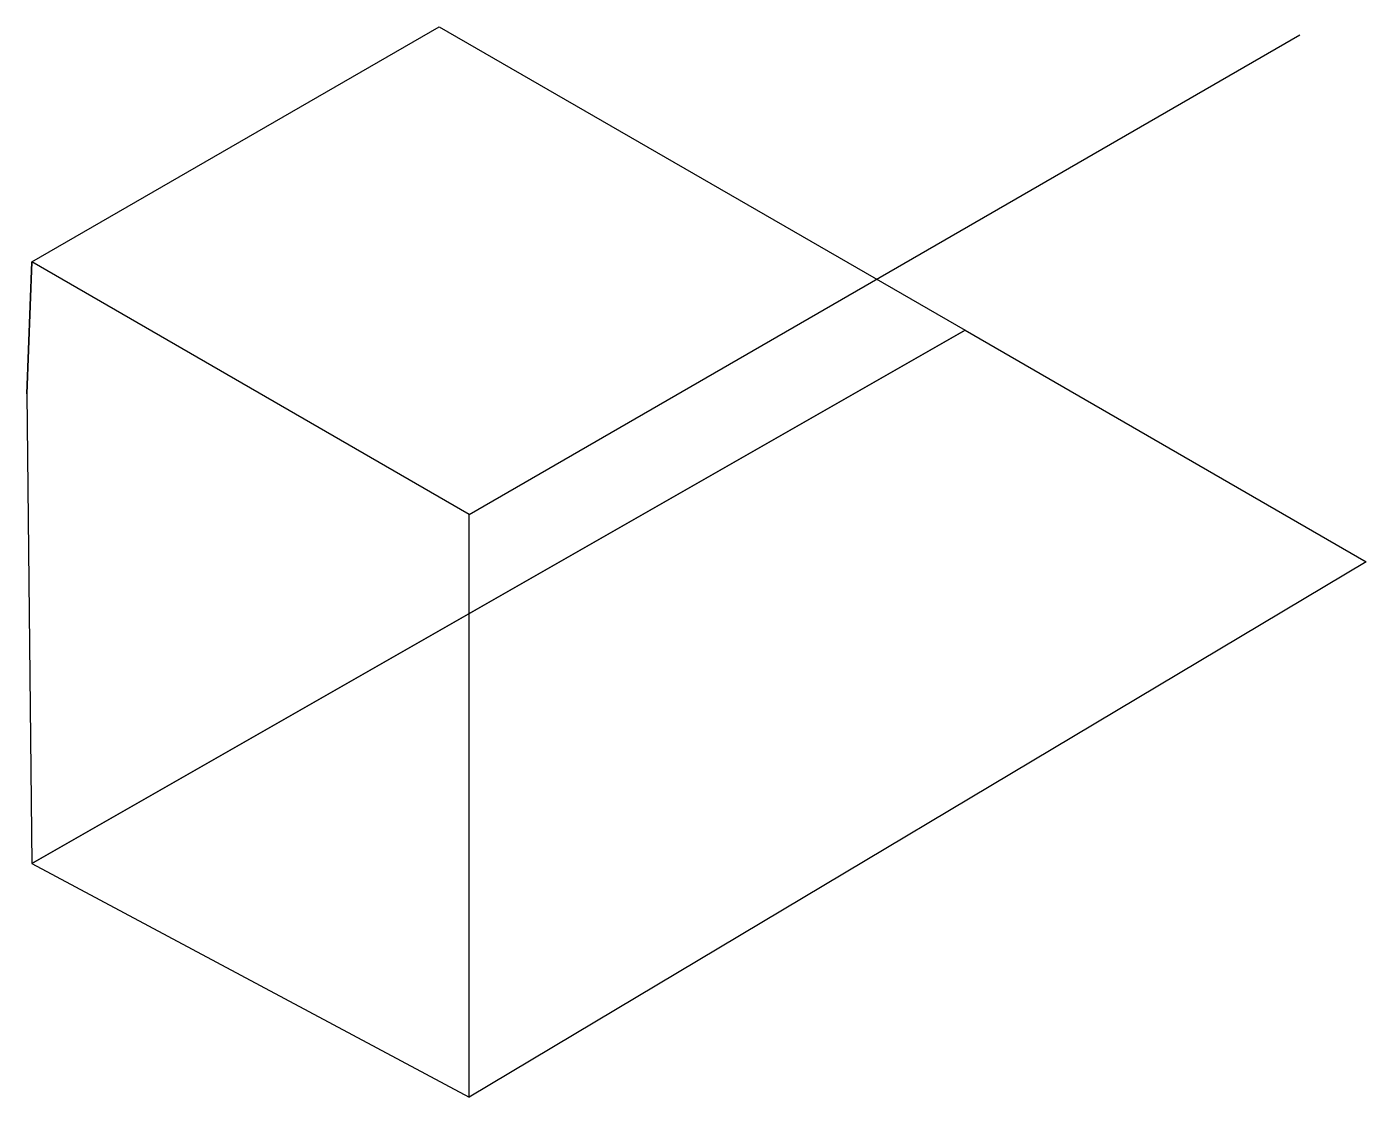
# Model space of a CAD drawing. Header units: millimetres. Extents: x -1897810 to 5935, y -200451 to 133759.
# Drawn here: x -957 to 5935, y 418 to 5926 of the extents above.
import ezdxf

# ---------------------------------------------------------------- set-up
doc = ezdxf.new("R2010")
doc.units = ezdxf.units.MM

msp = doc.modelspace()

# ---------------------------------------------------------------- linework, layer by layer
for p, q in [((-930.3, 4716), (1165.9, 5926.2)), ((1165.9, 5926.2), (3871, 4364.4)), ((1319, 3417.3), (5592.7, 5884.7)), ((-930.3, 4716), (-956.5, 4037.9)), ((-956.5, 4037.9), (-930.3, 4716)), ((1319, 3417.3), (-930.3, 4716)), ((3871, 4364.4), (-930.3, 1620.2)), ((-930.3, 1620.2), (3871, 4364.4)), ((3871, 4364.4), (5934.6, 3173.1)), ((-956.5, 4037.9), (-930.3, 1620.2)), ((1319, 417.9), (1319, 3417.3)), ((1319, 417.9), (1319, 3417.3)), ((5934.6, 3173.1), (1319, 417.9)), ((-930.3, 1620.2), (1319, 417.9))]:
    msp.add_line(p, q)

doc.saveas('drawing.dxf')
